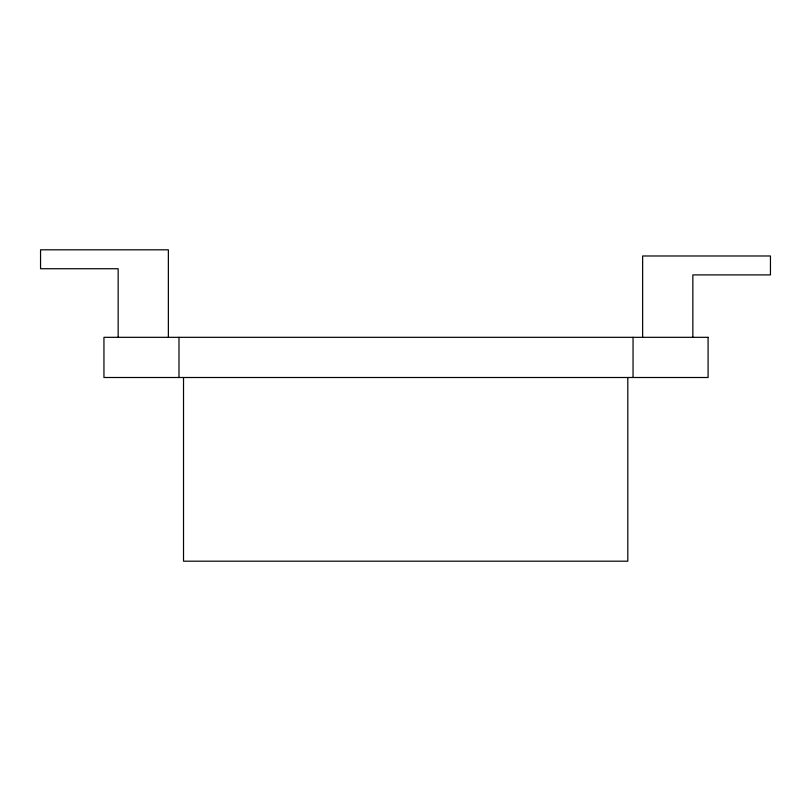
<?xml version="1.0" encoding="UTF-8"?>
<svg xmlns="http://www.w3.org/2000/svg" width="811" height="811" viewBox="0 0 811 811"><rect width="100%" height="100%" fill="white"/><g stroke="black" fill="none" stroke-linecap="round" stroke-linejoin="round"><path stroke-width="1.22" d="M692.847 337.325L692.847 274.899L770.45 274.899L770.45 255.982L642.636 255.982L642.636 337.325M633.046 337.325L633.046 377.5M627.805 377.5L627.805 561.192L183.519 561.192L183.519 377.5M178.988 337.325L178.988 377.5M168.364 337.325L168.364 249.808L40.55 249.808L40.55 268.735L118.153 268.735L118.153 337.325M708.084 337.325L103.95 337.325L103.95 377.5L708.084 377.5L708.084 337.325"/></g></svg>
